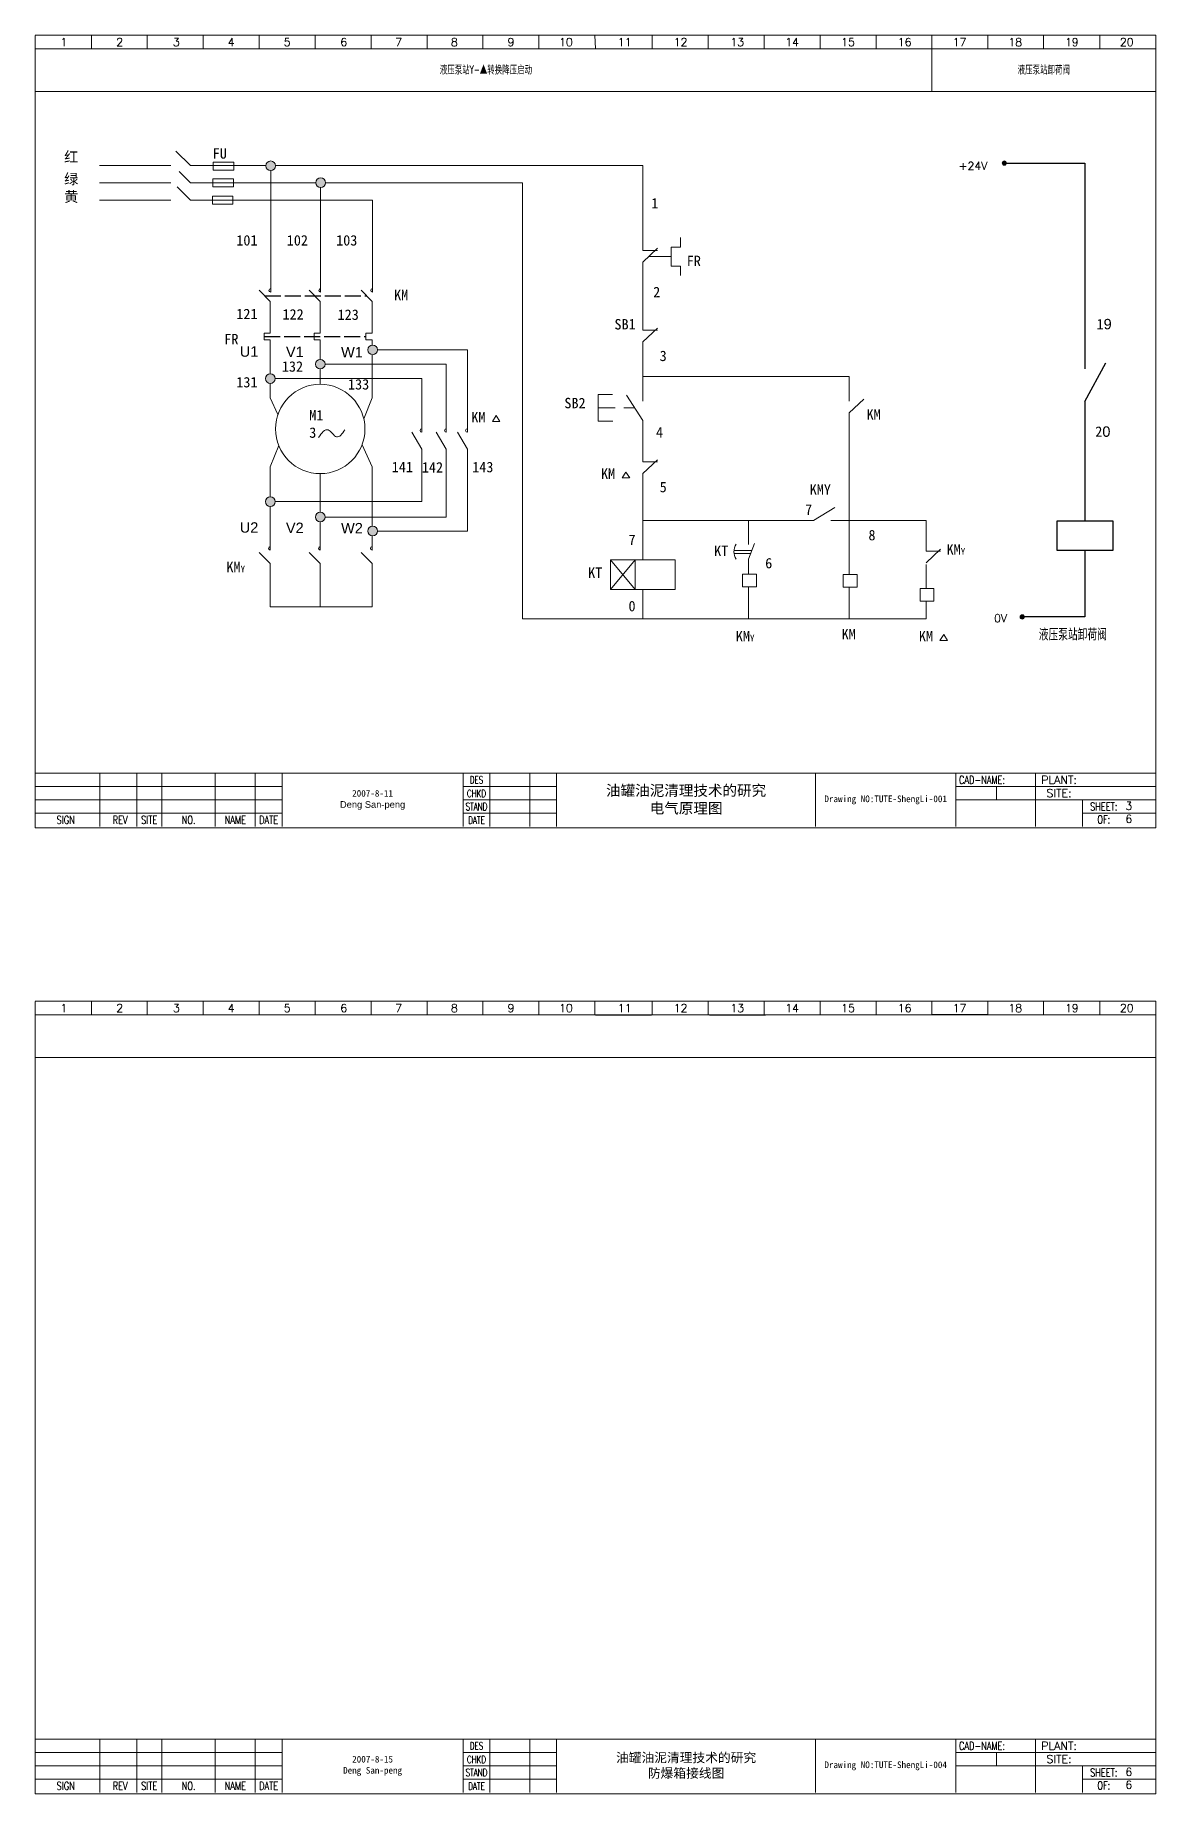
# Model space of a CAD drawing. Header units: millimetres. Extents: x 1552 to 2873, y -96 to 563.
# Drawn here: x 2453 to 2873, y -96 to 563 of the extents above; entities that cross this region are included whole.
import ezdxf
from ezdxf.enums import TextEntityAlignment as Align

# ---------------------------------------------------------------- set-up
doc = ezdxf.new("R2010")
doc.units = ezdxf.units.MM
doc.header["$LTSCALE"] = 5
doc.linetypes.add('ACAD_ISO02W100', pattern=[15, 12, -3])
doc.layers.get('0').update_dxf_attribs({"lineweight": 15})
doc.layers.add('1轮廓实线层', color=7, linetype='Continuous')
doc.layers.add('虚线', color=7, linetype='ACAD_ISO02W100')
doc.layers.add('2', color=4, linetype='Continuous', lineweight=15)
doc.styles.add('HZ0', font='TXT.SHX', dxfattribs={"width": 0.75, "bigfont": 'gbcbig.shx'})
doc.styles.add('ROMANC', font='ROMANC', dxfattribs={"height": 4})
doc.styles.get("Standard").update_dxf_attribs({"font": 'SimSun.ttf', "height": 2.5})
doc.styles.add('W1', font='ROMANC')
doc.styles.add('ZHOU', font='ROMANS.SHX', dxfattribs={"height": 3})
doc.styles.add('标准', font='SIMFANG.TTF', dxfattribs={"width": 0.667})

msp = doc.modelspace()

# ---------------------------------------------------------------- hatches: boundary and pattern name
h = msp.add_hatch(color=256)
h.paths.add_polyline_path([(2817.46, 515.52, 0.212655), (2817.2, 516.12), (2816.66, 515.52), (2816.66, 514.71, 0.414214)])
h.paths.add_polyline_path([(2816.66, 516.33, 0.414214), (2815.85, 515.52, 0.212655), (2816.12, 514.92), (2816.66, 515.52)])
h.paths.add_polyline_path([(2817.2, 516.12, 0.185241), (2816.66, 516.33), (2816.66, 515.52)])
h.paths.add_polyline_path([(2816.66, 515.52), (2816.12, 514.92, 0.185241), (2816.66, 514.71)])
h = msp.add_hatch(color=256)
h.paths.add_polyline_path([(2816.2, 515.55), (2817.16, 515.55, 1)])
h.paths.add_polyline_path([(2816.68, 515.07, 0.414214), (2817.16, 515.55), (2816.68, 515.55)])
h.paths.add_polyline_path([(2816.68, 515.07), (2816.68, 515.55), (2816.2, 515.55, 0.414214)])
h = msp.add_hatch(color=256)
h.paths.add_polyline_path([(2824.21, 345.45, 0.212655), (2823.94, 346.05), (2823.4, 345.45), (2823.4, 344.64, 0.414214)])
h.paths.add_polyline_path([(2823.4, 346.26, 0.414214), (2822.59, 345.45, 0.212655), (2822.86, 344.85), (2823.4, 345.45)])
h.paths.add_polyline_path([(2823.94, 346.05, 0.185241), (2823.4, 346.26), (2823.4, 345.45)])
h.paths.add_polyline_path([(2823.4, 345.45), (2822.86, 344.85, 0.185241), (2823.4, 344.64)])
h = msp.add_hatch(color=256)
h.paths.add_polyline_path([(2822.94, 345.48), (2823.9, 345.48, 1)])
h.paths.add_polyline_path([(2823.42, 345, 0.414214), (2823.9, 345.48), (2823.42, 345.48)])
h.paths.add_polyline_path([(2823.42, 345), (2823.42, 345.48), (2822.94, 345.48, 0.414214)])
at = {"layer": '1轮廓实线层'}
h = msp.add_hatch(color=256, dxfattribs=at)
h.paths.add_polyline_path([(2543.5, 514.52, 1), (2539.89, 514.52, 1)])
h.paths.add_polyline_path([(2562.22, 508.17, 1), (2558.61, 508.17, 1)])
h = msp.add_hatch(color=256, dxfattribs=at)
h.paths.add_polyline_path([(2539.74, 434.78, 1), (2543.36, 434.78, 1)])
h.paths.add_polyline_path([(2562.07, 440.17, 1), (2558.46, 440.17, 1)])
h.paths.add_polyline_path([(2578.1, 445.54, 1), (2581.71, 445.54, 1)])
h.paths.add_polyline_path([(2578.1, 377.63, 1), (2581.71, 377.63, 1)])
h.paths.add_polyline_path([(2558.46, 382.87, 1), (2562.07, 382.87, 1)])
h.paths.add_polyline_path([(2539.74, 388.65, 1), (2543.36, 388.65, 1)])

# ---------------------------------------------------------------- linework, layer by layer
at = {"color": 0}
for p, q in [((2873.44, 563.48), (2453.44, 563.48)), ((2820.94, 286.85), (2828.44, 286.85)), ((2873.44, 201.44), (2453.44, 201.44)), ((2820.94, -75.18), (2828.44, -75.18))]:
    msp.add_line(p, q, dxfattribs=at)
at = {"linetype": 'Continuous'}
for p, q in [((2474.48, 563.44), (2474.48, 558.38)), ((2495.45, 558.33), (2495.45, 563.44)), ((2516.42, 563.44), (2516.42, 558.38)), ((2537.4, 563.44), (2537.4, 558.33)), ((2558.37, 563.44), (2558.37, 558.33)), ((2579.34, 563.44), (2579.34, 558.38)), ((2600.31, 563.44), (2600.31, 558.38)), ((2621.18, 563.44), (2621.18, 558.33)), ((2642.21, 563.44), (2642.21, 558.33)), ((2663.22, 563.45), (2663.41, 558.38)), ((2684.69, 563.44), (2684.69, 558.38)), ((2705.66, 558.33), (2705.66, 563.44)), ((2726.64, 563.44), (2726.64, 558.38)), ((2747.61, 563.44), (2747.61, 558.33)), ((2768.58, 563.44), (2768.58, 558.38)), ((2789.55, 563.44), (2789.55, 542.38)), ((2810.53, 563.44), (2810.53, 558.38)), ((2831.39, 563.44), (2831.39, 558.38)), ((2852.42, 563.44), (2852.42, 558.38)), ((2474.48, 201.41), (2474.48, 196.34)), ((2495.45, 196.29), (2495.45, 201.41)), ((2516.42, 201.41), (2516.42, 196.34)), ((2537.4, 201.41), (2537.4, 196.34)), ((2558.37, 201.41), (2558.37, 196.34)), ((2579.34, 201.41), (2579.34, 196.34)), ((2600.31, 201.41), (2600.31, 196.34)), ((2621.18, 201.41), (2621.18, 196.29)), ((2642.21, 201.41), (2642.21, 196.34)), ((2663.22, 201.41), (2663.22, 196.34)), ((2684.69, 201.41), (2684.69, 196.34)), ((2705.66, 196.34), (2705.66, 201.41)), ((2726.64, 201.41), (2726.64, 196.34)), ((2747.61, 201.41), (2747.61, 196.34)), ((2768.58, 201.41), (2768.58, 196.34)), ((2789.55, 201.41), (2789.55, 196.34)), ((2810.53, 201.41), (2810.53, 196.34)), ((2831.39, 201.41), (2831.39, 196.29)), ((2852.42, 201.41), (2852.42, 196.34))]:
    msp.add_line(p, q, dxfattribs=at)
for p, q in [((2477.51, 514.67), (2504.21, 514.67)), ((2511.6, 514.67), (2506.2, 520.06)), ((2511.6, 514.67), (2539.89, 514.67)), ((2543.5, 514.67), (2681.19, 514.67)), ((2681.19, 514.67), (2681.19, 482.83)), ((2477.51, 508.17), (2504.21, 508.17)), ((2511.6, 508.17), (2507.37, 512.39)), ((2511.6, 508.17), (2558.61, 508.17)), ((2541.69, 512.72), (2541.69, 467.19)), ((2562.22, 508.17), (2636.09, 508.17)), ((2636.09, 508.17), (2636.09, 344.71)), ((2477.51, 501.67), (2504.21, 501.67)), ((2511.6, 501.67), (2506.6, 506.65)), ((2511.6, 501.67), (2579.86, 501.67)), ((2560.41, 506.36), (2560.41, 467.19)), ((2579.86, 501.67), (2579.86, 467.19)), ((2681.19, 478.42), (2686.62, 483.6)), ((2681.19, 482.83), (2686.62, 482.83)), ((2691.77, 480.5), (2691.77, 484.07)), ((2691.77, 484.07), (2695.34, 484.07)), ((2695.34, 484.07), (2695.34, 487.64)), ((2681.19, 478.42), (2681.19, 452.94)), ((2683.37, 480.5), (2691.77, 480.5)), ((2691.77, 480.5), (2691.77, 476.92)), ((2691.77, 476.92), (2695.34, 476.92)), ((2695.34, 476.92), (2695.34, 473.35)), ((2541.55, 463.68), (2537.39, 467.86)), ((2541.55, 463.68), (2541.55, 451.77)), ((2560.27, 463.68), (2556.11, 467.86)), ((2560.27, 463.68), (2560.27, 451.77)), ((2579.72, 463.68), (2575.56, 467.86)), ((2579.72, 463.68), (2579.72, 451.77)), ((2541.55, 451.77), (2539.24, 451.77)), ((2539.24, 451.77), (2539.24, 449.34)), ((2539.24, 449.34), (2541.55, 449.34)), ((2541.55, 449.34), (2541.55, 436.58)), ((2560.27, 451.77), (2557.96, 451.77)), ((2557.96, 451.77), (2557.96, 449.34)), ((2557.96, 449.34), (2560.27, 449.34)), ((2560.27, 449.34), (2560.27, 441.97)), ((2579.72, 451.77), (2577.41, 451.77)), ((2577.41, 451.77), (2577.41, 449.34)), ((2577.41, 449.34), (2579.72, 449.34)), ((2579.72, 449.34), (2579.72, 447.33)), ((2681.19, 448.53), (2686.62, 453.72)), ((2681.19, 452.94), (2686.62, 452.94)), ((2681.19, 448.53), (2681.19, 426.3)), ((2579.72, 443.74), (2579.72, 427.57)), ((2581.71, 445.54), (2615.42, 445.54)), ((2615.42, 445.54), (2615.42, 414.68)), ((2560.27, 438.36), (2560.27, 432.62)), ((2560.27, 438.36), (2560.27, 437.21)), ((2607.49, 440.17), (2562.07, 440.17)), ((2607.49, 414.68), (2607.49, 440.17)), ((2681.19, 435.54), (2758.53, 435.54)), ((2758.53, 435.54), (2758.53, 426.3)), ((2541.55, 432.97), (2541.55, 427.57)), ((2598.35, 434.78), (2543.36, 434.78)), ((2598.35, 414.68), (2598.35, 434.78)), ((2664.46, 418.76), (2664.46, 428.74)), ((2664.46, 428.74), (2669.83, 428.74)), ((2681.19, 419.05), (2675.11, 428.6)), ((2541.55, 427.57), (2544.42, 421.28)), ((2576.58, 419.63), (2579.72, 427.57)), ((2664.51, 423.83), (2670.77, 423.83)), ((2674.09, 423.83), (2678.15, 423.83)), ((2758.53, 421.88), (2763.96, 427.07)), ((2758.53, 421.88), (2758.53, 361.33)), ((2624.77, 418.69), (2626.17, 420.89)), ((2627.58, 418.69), (2624.77, 418.69)), ((2626.17, 420.89), (2627.64, 418.69)), ((2664.46, 418.76), (2669.87, 418.76)), ((2681.19, 419.05), (2681.19, 403.55)), ((2541.55, 401.69), (2544.71, 409.69)), ((2575.94, 409.99), (2579.72, 401.69)), ((2598.35, 408.29), (2594.61, 414.68)), ((2607.49, 408.29), (2603.76, 414.68)), ((2615.42, 408.29), (2611.69, 414.68)), ((2598.35, 388.65), (2598.35, 408.29)), ((2607.49, 382.87), (2607.49, 408.29)), ((2615.42, 408.29), (2615.42, 377.63)), ((2681.19, 399.14), (2686.62, 404.33)), ((2681.19, 403.55), (2686.62, 403.55)), ((2541.55, 401.69), (2541.55, 390.46)), ((2560.27, 399.14), (2560.27, 384.68)), ((2579.72, 401.69), (2579.72, 379.43)), ((2673.38, 397.55), (2674.79, 399.75)), ((2676.19, 397.55), (2673.38, 397.55)), ((2674.79, 399.75), (2676.25, 397.55)), ((2681.19, 399.14), (2681.19, 366.88)), ((2541.55, 386.85), (2541.55, 370.49)), ((2543.36, 388.65), (2598.35, 388.65)), ((2562.07, 382.87), (2607.49, 382.87)), ((2745.13, 381.64), (2753.12, 386.43)), ((2560.27, 381.07), (2560.27, 370.49)), ((2579.72, 375.84), (2579.72, 370.49)), ((2615.42, 377.63), (2581.71, 377.63)), ((2681.19, 381.64), (2745.13, 381.64)), ((2720.79, 381.64), (2720.79, 372.63)), ((2751.65, 381.64), (2787.34, 381.64)), ((2787.34, 381.64), (2787.34, 370.06)), ((2541.55, 365.41), (2537.39, 369.6)), ((2560.27, 365.41), (2556.11, 369.6)), ((2579.72, 365.41), (2575.56, 369.6)), ((2722.06, 370.38), (2715.37, 370.38)), ((2721.6, 369.17), (2715.43, 369.17)), ((2720.79, 367.08), (2723.05, 372.97)), ((2787.34, 365.65), (2792.78, 370.83)), ((2787.34, 370.06), (2792.78, 370.06)), ((2541.55, 365.41), (2541.55, 349.19)), ((2560.27, 365.41), (2560.27, 349.19)), ((2579.72, 365.41), (2579.72, 349.19)), ((2669.05, 366.88), (2678.25, 355.74)), ((2678.25, 366.88), (2669.05, 355.74)), ((2678.25, 366.88), (2678.25, 355.74)), ((2693.33, 355.74), (2693.33, 366.88)), ((2720.79, 367.08), (2720.79, 361.5)), ((2787.34, 365.07), (2787.34, 356.11)), ((2720.79, 356.77), (2720.79, 344.71)), ((2758.53, 356.61), (2758.53, 344.71)), ((2681.19, 355.74), (2681.19, 344.71)), ((2787.34, 351.38), (2787.34, 344.71)), ((2579.72, 349.19), (2541.55, 349.19)), ((2636.09, 344.71), (2681.19, 344.71)), ((2787.34, 344.71), (2681.19, 344.71)), ((2792.52, 336.65), (2793.93, 338.85)), ((2795.33, 336.65), (2792.52, 336.65)), ((2793.93, 338.85), (2795.39, 336.65))]:
    msp.add_line(p, q)
for points in [[(2527.87, 512.88), (2520.15, 512.88), (2520.15, 515.93), (2527.87, 515.93)], [(2527.76, 506.64), (2520.05, 506.64), (2520.05, 509.69), (2527.76, 509.69)], [(2527.56, 500.14), (2519.84, 500.14), (2519.84, 503.19), (2527.56, 503.19)], [(2723.74, 356.77), (2718.55, 356.77), (2718.55, 361.5), (2723.74, 361.5)], [(2761.47, 356.61), (2756.29, 356.61), (2756.29, 361.33), (2761.47, 361.33)], [(2790.29, 351.38), (2785.1, 351.38), (2785.1, 356.11), (2790.29, 356.11)]]:
    msp.add_lwpolyline(points, close=True)
msp.add_lwpolyline([(2693.33, 355.74), (2669.05, 355.74), (2669.05, 366.88), (2693.33, 366.88)])
for centre, radius in [((2541.69, 514.52), 1.81), ((2816.66, 515.52), 0.807), ((2816.68, 515.55), 0.48), ((2560.41, 508.17), 1.81), ((2560.27, 440.17), 1.81), ((2579.91, 445.54), 1.81), ((2541.55, 434.78), 1.81), ((2560.27, 415.88), 16.74), ((2541.55, 388.65), 1.81), ((2560.27, 382.87), 1.81), ((2579.91, 377.63), 1.81), ((2823.4, 345.45), 0.807), ((2823.42, 345.48), 0.48)]:
    msp.add_circle(centre, radius)
for centre, radius, start, end in [((2541.69, 467.84), 0.65, 90, 270), ((2560.41, 467.84), 0.65, 90, 270), ((2579.86, 467.84), 0.65, 90, 270), ((2598.35, 415.33), 0.65, 90, 270), ((2607.49, 415.33), 0.65, 90, 270), ((2615.42, 415.33), 0.65, 90, 270), ((2541.55, 371.14), 0.65, 90, 270), ((2560.27, 371.14), 0.65, 90, 270), ((2579.72, 371.14), 0.65, 90, 270), ((2720.4, 369.97), 5.09, 147.60351, 214.12115)]:
    msp.add_arc(centre, radius, start, end)
msp.add_spline([(2559.6, 412.72), (2563.23, 415.54), (2566.41, 412.9), (2569.5, 415.54)], degree=3)
at = {"layer": '1轮廓实线层'}
for p, q in [((2817.46, 515.52), (2846.88, 515.52)), ((2846.88, 515.52), (2846.88, 438.36)), ((2846.88, 426.12), (2854.72, 440.62)), ((2846.88, 426.12), (2846.88, 381.41)), ((2846.88, 370.39), (2846.88, 345.45)), ((2846.88, 345.45), (2824.21, 345.45)), ((2663.41, 196.34), (2684.42, 196.34)), ((2663.41, 196.34), (2684.42, 196.34)), ((2706.12, 196.34), (2727.13, 196.34)), ((2789.55, 196.39), (2810.57, 196.39))]:
    msp.add_line(p, q, dxfattribs=at)
msp.add_lwpolyline([(2836.46, 381.41), (2857.3, 381.41), (2857.3, 370.39), (2836.46, 370.39)], close=True, dxfattribs=at)
at = {"layer": '2', "color": 0}
for p, q in [((2453.44, 563.38), (2453.44, 266.38)), ((2873.44, 266.38), (2873.44, 563.48)), ((2873.37, 558.38), (2453.44, 558.38)), ((2873.37, 542.38), (2453.44, 542.38)), ((2453.43, 286.85), (2873.35, 286.85)), ((2477.63, 286.85), (2477.63, 266.85)), ((2491.57, 286.85), (2491.57, 266.85)), ((2500.94, 286.85), (2500.94, 266.85)), ((2520.94, 286.85), (2520.94, 266.85)), ((2535.94, 286.85), (2535.94, 266.85)), ((2545.94, 286.85), (2545.94, 266.85)), ((2613.84, 286.85), (2613.84, 266.85)), ((2623.84, 286.85), (2623.84, 266.85)), ((2638.84, 286.85), (2638.84, 266.85)), ((2648.84, 286.85), (2648.84, 266.85)), ((2745.94, 286.85), (2745.94, 266.85)), ((2798.44, 286.85), (2798.44, 266.85)), ((2828.4, 286.9), (2828.4, 266.85)), ((2453.43, 281.85), (2545.94, 281.85)), ((2453.43, 276.85), (2545.94, 276.85)), ((2613.84, 281.85), (2648.84, 281.85)), ((2648.84, 276.85), (2613.84, 276.85)), ((2873.35, 281.85), (2798.44, 281.85)), ((2873.35, 276.85), (2798.44, 276.85)), ((2813.7, 281.85), (2813.7, 276.85)), ((2845.92, 276.85), (2845.92, 266.85)), ((2453.43, 271.85), (2545.94, 271.85)), ((2613.84, 271.85), (2648.84, 271.85)), ((2845.88, 271.85), (2873.35, 271.85)), ((2453.44, 266.38), (2873.44, 266.38)), ((2453.44, 201.34), (2453.44, -95.66)), ((2873.44, -95.66), (2873.44, 201.44)), ((2873.37, 196.34), (2453.44, 196.34)), ((2873.37, 180.34), (2453.44, 180.34)), ((2453.43, -75.18), (2873.35, -75.18)), ((2477.63, -75.18), (2477.63, -95.18)), ((2491.57, -75.18), (2491.57, -95.18)), ((2500.94, -75.18), (2500.94, -95.18)), ((2520.94, -75.18), (2520.94, -95.18)), ((2535.94, -75.18), (2535.94, -95.18)), ((2545.94, -75.18), (2545.94, -95.18)), ((2613.84, -75.18), (2613.84, -95.18)), ((2623.84, -75.18), (2623.84, -95.18)), ((2638.84, -75.18), (2638.84, -95.18)), ((2648.84, -75.18), (2648.84, -95.18)), ((2745.94, -75.18), (2745.94, -95.18)), ((2798.44, -75.18), (2798.44, -95.18)), ((2828.4, -75.14), (2828.4, -95.18)), ((2453.43, -80.18), (2545.94, -80.18)), ((2453.43, -85.18), (2545.94, -85.18)), ((2613.84, -80.18), (2648.84, -80.18)), ((2648.84, -85.18), (2613.84, -85.18)), ((2873.35, -80.18), (2798.44, -80.18)), ((2873.35, -85.18), (2798.44, -85.18)), ((2813.7, -80.18), (2813.7, -85.18)), ((2845.92, -85.18), (2845.92, -95.18)), ((2453.43, -90.18), (2545.94, -90.18)), ((2613.84, -90.18), (2648.84, -90.18)), ((2845.88, -90.18), (2873.35, -90.18)), ((2453.44, -95.66), (2873.44, -95.66))]:
    msp.add_line(p, q, dxfattribs=at)
at = {"layer": '虚线', "ltscale": 0.1}
for p, q in [((2539.47, 465.77), (2577.64, 465.77)), ((2539.24, 450.56), (2577.41, 450.56))]:
    msp.add_line(p, q, dxfattribs=at)

# ---------------------------------------------------------------- texts
at = {"color": 0, "style": 'ROMANC'}
for s, p in [('3', (2862.03, 273.1)), ('6', (2862.03, 268.27)), ('6', (2862.03, -88.93)), ('6', (2862.03, -93.77))]:
    msp.add_text(s, height=3, dxfattribs=at).set_placement(p)
for s, insert, char_height, width, attachment_point in [('FU', (2519.97, 521.12), 3.9, 11.2992, 1), ('红', (2464.28, 519.81), 3.9, 3.4125, 1), ('绿', (2464.28, 511.51), 3.9, 3.4125, 1), ('黄', (2464.28, 504.92), 3.9, 3.4125, 1), ('1', (2684.35, 502.44), 3.9, 13.281, 1), ('101', (2528.8, 488.54), 3.9, 13.281, 1), ('102', (2547.72, 488.54), 3.9, 13.281, 1), ('103', (2566.22, 488.54), 3.9, 13.281, 1), ('FR', (2697.63, 480.82), 3.9, 6.803, 1), ('KM', (2587.94, 468.04), 3.9, 7.1509, 1), ('2', (2685.05, 469.15), 3.9, 13.281, 1), ('121', (2528.8, 460.94), 3.9, 13.281, 1), ('122', (2546.11, 460.8), 3.9, 13.281, 1), ('123', (2566.76, 460.67), 3.9, 13.281, 1), ('SB{\\H1.026x;1}', (2670.53, 457.17), 3.9, 20.7544, 1), ('1{\\fArial|b0|i0|c0|p32;9}', (2851.21, 457.14), 3.9, 13.281, 1), ('FR', (2524.31, 451.5), 3.9, 32.7047, 1), ('{\\fArial|b0|i0|c0|p32;U1}', (2530.11, 446.86), 3.9, 13.281, 1), ('{\\fArial|b0|i0|c0|p32;V1}', (2547.41, 446.73), 3.9, 13.281, 1), ('{\\fArial|b0|i0|c0|p32;W1}', (2568.07, 446.59), 3.9, 13.281, 1), ('3', (2687.48, 445.23), 3.9, 13.281, 1), ('131', (2528.8, 435.37), 3.9, 13.281, 1), ('132', (2545.88, 441.25), 3.9, 13.281, 1), ('133', (2570.67, 434.57), 3.9, 13.281, 1), ('M1\\P3', (2556.14, 422.98), 3.9, 17.6943, 1), ('KM', (2616.88, 422.22), 3.9, 7.1509, 1), ('SB2', (2651.77, 427.55), 3.9, 13.0178, 1), ('KM', (2765.02, 423.29), 3.9, 7.1509, 1), ('4', (2686.09, 416.55), 3.9, 13.281, 1), ('2{\\fArial|b0|i0|c0|p32;0}', (2850.74, 416.85), 3.9, 13.281, 1), ('141', (2587.06, 403.58), 3.9, 13.281, 1), ('142', (2598.35, 403.46), 3.9, 7.851, 1), ('143', (2617.21, 403.56), 3.9, 13.281, 1), ('KM', (2665.49, 401.08), 3.9, 7.1509, 1), ('5', (2687.48, 396.09), 3.9, 13.281, 1), ('KMY', (2743.72, 395.18), 3.9, 7.1509, 1), ('7', (2741.98, 387.6), 3.9, 13.281, 1), ('{\\fArial|b0|i0|c0|p32;U2}', (2530.11, 380.92), 3.9, 13.281, 1), ('{\\fArial|b0|i0|c0|p32;V2}', (2547.41, 380.79), 3.9, 13.281, 1), ('{\\fArial|b0|i0|c0|p32;W2}', (2568.07, 380.66), 3.9, 13.281, 1), ('7', (2675.8, 376.29), 3.9, 13.281, 1), ('8', (2765.73, 378.04), 3.9, 13.281, 1), ('KT', (2707.88, 372.14), 3.9, 8.2596, 1), ('KM{\\H0.641x;Y}', (2795, 372.7), 3.9, 15.0353, 1), ('KM{\\H0.641x;Y}', (2525.1, 366.09), 3.9, 13.281, 1), ('KT', (2660.66, 363.98), 3.9, 8.2596, 1), ('6', (2727.04, 367.55), 3.9, 13.281, 1), ('0', (2675.8, 351.45), 3.9, 13.281, 1), ('KM{\\H0.641x;Y}', (2716.02, 340.14), 3.9, 13.281, 1), ('KM', (2755.66, 340.93), 3.9, 7.1509, 1), ('KM', (2784.63, 340.18), 3.9, 7.1509, 1), ('{\\H1.333x;油罐油泥清理技术的研究\\fSimSun|b0|i0|c134|p54;\\P电气原理图}', (2697.39, 276.85), 3, 97.1017, 5), ('Drawing NO:TUTE-ShengLi-001', (2772.19, 276.85), 2.5, 52.5, 5), ('油罐油泥清理技术的研究{\\fSimSun|b0|i0|c134|p54;\\P}防爆箱接线图', (2697.39, -85.18), 3.5, 97.1017, 5), ('Drawing NO:TUTE-ShengLi-004', (2772.19, -85.18), 2.5, 52.5, 5)]:
    msp.add_mtext(s, dxfattribs=dict(insert=insert, char_height=char_height, width=width, attachment_point=attachment_point))
at = {"insert": (2829.59, 340.93), "char_height": 3.9, "width": 27.2035, "attachment_point": 1, "style": '标准'}
msp.add_mtext('{\\fFangSong_GB2312|b0|i0|c134|p34;液压泵站卸荷阀}', dxfattribs=at)
at = {"layer": '1轮廓实线层', "char_height": 3}
for s, insert, width, attachment_point, style in [('{\\fFangSong_GB2312|b0|i0|c134|p34;液压泵站\\Fromans.shx|c0;Y-\\fFangSong_GB2312|b0|i0|c134|p34;▲转换降压启动\\Fromans.shx|c0;}', (2622.38, 550.38), 336.1161, 5, '标准'), ('{\\fFangSong_GB2312|b0|i0|c134|p34;液压泵站卸荷阀}', (2831.46, 550.38), 83.8173, 5, '标准'), ('+24V', (2799.52, 515.95), 13.0889, 1, 'ZHOU'), ('0V', (2812.78, 346.44), 13.0889, 1, 'ZHOU')]:
    msp.add_mtext(s, dxfattribs=dict(at, insert=insert, width=width, attachment_point=attachment_point, style=style))
at = {"layer": '1轮廓实线层', "char_height": 2.5, "width": 67.8983, "attachment_point": 5}
for s, insert in [('2007-8-11\\P{\\fArial|b0|i0|c0|p32;Deng San-peng}', (2579.89, 276.85)), ('2007-8-15\\PDeng San-peng', (2579.89, -85.18))]:
    msp.add_mtext(s, dxfattribs=dict(at, insert=insert))
at = {"layer": '2', "color": 0, "style": 'W1'}
for s, p in [('1', (2464.17, 560.88)), ('2', (2485.1, 560.88)), ('3', (2506.32, 560.88)), ('4', (2526.9, 560.88)), ('5', (2547.86, 560.88)), ('6', (2569.07, 560.88)), ('7', (2589.65, 560.88)), ('8', (2610.53, 560.88)), ('9', (2631.75, 560.88)), ('10', (2652.33, 560.88)), ('11', (2674.38, 560.88)), ('12', (2695.32, 560.88)), ('13', (2716.54, 560.88)), ('14', (2737.12, 560.88)), ('15', (2758.07, 560.88)), ('16', (2779.29, 560.88)), ('17', (2799.87, 560.88)), ('18', (2820.75, 560.88)), ('19', (2841.96, 560.88)), ('20', (2862.54, 560.88)), ('PLANT:', (2837.16, 284.35)), ('SITE:', (2837.16, 279.42)), ('1', (2464.17, 198.84)), ('2', (2485.1, 198.84)), ('3', (2506.32, 198.84)), ('4', (2526.9, 198.84)), ('5', (2547.86, 198.84)), ('6', (2569.07, 198.84)), ('7', (2589.65, 198.84)), ('8', (2610.53, 198.84)), ('9', (2631.75, 198.84)), ('10', (2652.33, 198.84)), ('11', (2674.38, 198.84)), ('12', (2695.32, 198.84)), ('13', (2716.54, 198.84)), ('14', (2737.12, 198.84)), ('15', (2758.07, 198.84)), ('16', (2779.29, 198.84)), ('17', (2799.87, 198.84)), ('18', (2820.75, 198.84)), ('19', (2841.96, 198.84)), ('20', (2862.54, 198.84)), ('PLANT:', (2837.16, -77.68)), ('SITE:', (2837.16, -82.61))]:
    msp.add_text(s, height=3, dxfattribs=at).set_placement(p, align=Align.MIDDLE)
at = {"layer": '2', "color": 0, "style": 'HZ0'}
for s, height, width, p in [('DES', 2.8, 0.7, (2618.84, 284.35)), ('CAD-NAME:', 3, 0.75, (2808.29, 284.35)), ('CHKD', 2.8, 0.7, (2618.84, 279.27)), ('SIGN', 3, 0.75, (2464.87, 269.35)), ('REV', 3, 0.75, (2485.28, 269.35)), ('SITE', 3, 0.75, (2496.17, 269.35)), ('NO.', 3, 0.75, (2510.94, 269.35)), ('NAME', 3, 0.75, (2528.44, 269.35)), ('DATE', 3, 0.75, (2540.94, 269.35)), ('STAND', 2.8, 0.7, (2618.84, 274.35)), ('DATE', 2.8, 0.7, (2618.84, 269.27)), ('SHEET:', 3, 0.75, (2853.93, 274.35)), ('OF:', 3, 0.75, (2853.93, 269.52)), ('DES', 2.8, 0.7, (2618.84, -77.68)), ('CAD-NAME:', 3, 0.75, (2808.29, -77.68)), ('CHKD', 2.8, 0.7, (2618.84, -82.77)), ('SIGN', 3, 0.75, (2464.87, -92.68)), ('REV', 3, 0.75, (2485.28, -92.68)), ('SITE', 3, 0.75, (2496.17, -92.68)), ('NO.', 3, 0.75, (2510.94, -92.68)), ('NAME', 3, 0.75, (2528.44, -92.68)), ('DATE', 3, 0.75, (2540.94, -92.68)), ('STAND', 2.8, 0.7, (2618.84, -87.68)), ('DATE', 2.8, 0.7, (2618.84, -92.77)), ('SHEET:', 3, 0.75, (2853.93, -87.68)), ('OF:', 3, 0.75, (2853.93, -92.52))]:
    msp.add_text(s, height=height, dxfattribs=dict(at, width=width)).set_placement(p, align=Align.MIDDLE)

doc.saveas('drawing.dxf')
